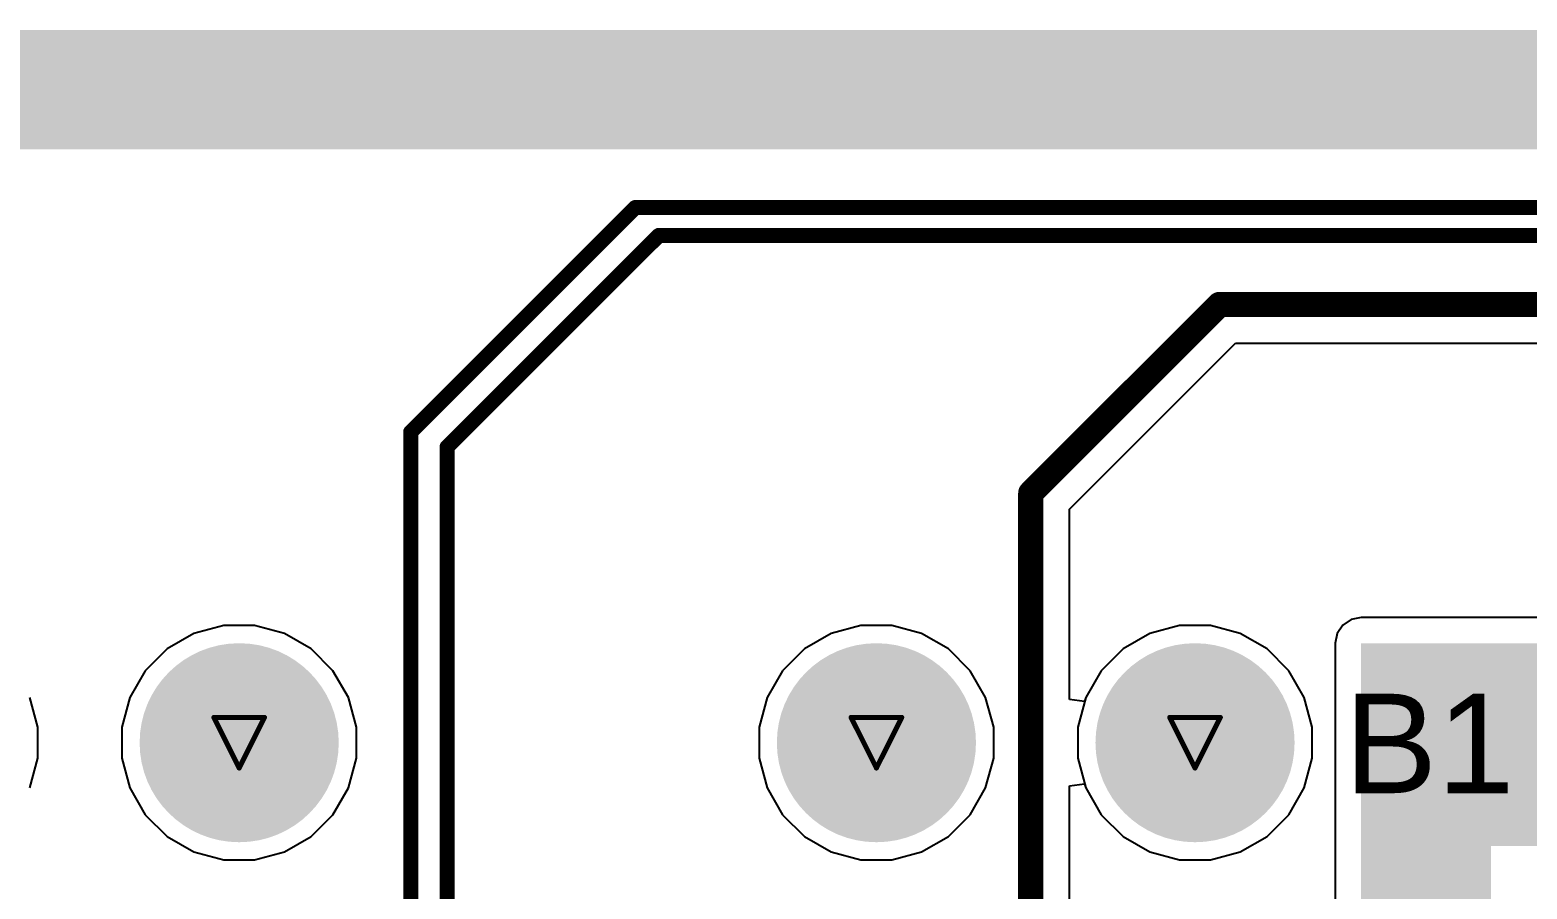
# Model space of a CAD drawing. Header units: inches. Extents: x -31 to 249, y -28 to 261.
# Drawn here: x 53.48 to 68.52, y 25.6 to 34.23 of the extents above; entities that cross this region are included whole.
import ezdxf

# ---------------------------------------------------------------- set-up
doc = ezdxf.new("R2010")
doc.units = ezdxf.units.IN
for name, color, linetype in [('Bottom Layer', 5, 'Continuous'), ('Bottom Solder', 6, 'Continuous'), ('Drill Drawing', 1, 'Continuous'), ('Multi-Layer', 9, 'Continuous'), ('Pad Holes', 156, 'Continuous'), ('Top Layer', 1, 'Continuous'), ('Top Overlay', 2, 'Continuous'), ('Top Solder', 216, 'Continuous')]:
    doc.layers.add(name, color=color, linetype=linetype)
doc.styles.add('Arial', font='', dxfattribs={"height": 0.2})
doc.styles.get('Arial').set_extended_font_data('Arial')

# ---------------------------------------------------------------- blocks, each defined once
blk = doc.blocks.new('1_1376430_8_40')
at = {"layer": 'Bottom Layer'}
h = blk.add_hatch(color=5, dxfattribs=at)
edge = h.paths.add_edge_path()
edge.add_arc((-11.95, 8.225), 1, 0, 360)
h = blk.add_hatch(color=5, dxfattribs=at)
edge = h.paths.add_edge_path()
edge.add_arc((-5.55, 8.225), 1, 0, 360)
h = blk.add_hatch(color=5, dxfattribs=at)
edge = h.paths.add_edge_path()
edge.add_arc((-2.35, 8.225), 1, 0, 360)
at = {"layer": 'Bottom Solder'}
h = blk.add_hatch(color=6, dxfattribs=at)
edge = h.paths.add_edge_path()
edge.add_arc((-11.95, 8.225), 1, 0, 360)
h = blk.add_hatch(color=6, dxfattribs=at)
edge = h.paths.add_edge_path()
edge.add_arc((-5.55, 8.225), 1, 0, 360)
h = blk.add_hatch(color=6, dxfattribs=at)
edge = h.paths.add_edge_path()
edge.add_arc((-2.35, 8.225), 1, 0, 360)
at = {"layer": 'Multi-Layer'}
h = blk.add_hatch(color=9, dxfattribs=at)
edge = h.paths.add_edge_path()
edge.add_arc((-11.95, 8.225), 1, 0, 360)
h = blk.add_hatch(color=9, dxfattribs=at)
edge = h.paths.add_edge_path()
edge.add_arc((-5.55, 8.225), 1, 0, 360)
h = blk.add_hatch(color=9, dxfattribs=at)
edge = h.paths.add_edge_path()
edge.add_arc((-2.35, 8.225), 1, 0, 360)
at = {"layer": 'Pad Holes'}
h = blk.add_hatch(color=7, dxfattribs=at)
edge = h.paths.add_edge_path()
edge.add_arc((-11.95, 8.225), 0.605, 0, 360)
h = blk.add_hatch(color=7, dxfattribs=at)
edge = h.paths.add_edge_path()
edge.add_arc((-5.55, 8.225), 0.605, 0, 360)
h = blk.add_hatch(color=7, dxfattribs=at)
edge = h.paths.add_edge_path()
edge.add_arc((-2.35, 8.225), 0.605, 0, 360)
at = {"layer": 'Top Layer'}
h = blk.add_hatch(color=1, dxfattribs=at)
edge = h.paths.add_edge_path()
edge.add_arc((-11.95, 8.225), 1, 0, 360)
h = blk.add_hatch(color=1, dxfattribs=at)
edge = h.paths.add_edge_path()
edge.add_arc((-5.55, 8.225), 1, 0, 360)
h = blk.add_hatch(color=1, dxfattribs=at)
edge = h.paths.add_edge_path()
edge.add_arc((-2.35, 8.225), 1, 0, 360)
at = {"layer": 'Top Solder'}
h = blk.add_hatch(color=216, dxfattribs=at)
edge = h.paths.add_edge_path()
edge.add_arc((-11.95, 8.225), 1, 0, 360)
h = blk.add_hatch(color=216, dxfattribs=at)
edge = h.paths.add_edge_path()
edge.add_arc((-5.55, 8.225), 1, 0, 360)
h = blk.add_hatch(color=216, dxfattribs=at)
edge = h.paths.add_edge_path()
edge.add_arc((-2.35, 8.225), 1, 0, 360)
at = {"layer": 'Top Overlay', "style": 'Arial'}
blk.add_text('B1', height=1, dxfattribs=at).set_placement((-0.85, 7.718))

msp = doc.modelspace()

# ---------------------------------------------------------------- hatches: boundary and pattern name
at = {"layer": 'Bottom Layer'}
for points in [[(17.501, 33.029), (101.649, 33.029), (101.649, 34.23), (17.501, 34.23)], [(66.852, 26.029), (76.426, 26.029), (76.426, 28.067), (66.852, 28.067)], [(66.852, 16.205), (68.156, 16.205), (68.156, 28.067), (66.852, 28.067)]]:
    msp.add_hatch(color=5, dxfattribs=at).paths.add_polyline_path(points)

# ---------------------------------------------------------------- linework, layer by layer
for p, q in [((63.924, 29.415), (65.591, 31.082)), ((65.591, 31.082), (76.106, 31.082)), ((63.924, 27.5), (63.924, 29.415)), ((66.752, 28.306), (66.668, 28.25)), ((66.852, 28.326), (66.752, 28.306)), ((76.426, 28.326), (66.852, 28.326)), ((64.73, 28.164), (64.462, 28.009)), ((65.03, 28.244), (64.73, 28.164)), ((65.34, 28.244), (65.03, 28.244)), ((65.639, 28.164), (65.34, 28.244)), ((65.908, 28.009), (65.639, 28.164)), ((66.612, 28.166), (66.593, 28.067)), ((66.668, 28.25), (66.612, 28.166)), ((64.462, 28.009), (64.242, 27.79)), ((66.127, 27.79), (65.908, 28.009)), ((66.593, 28.067), (66.593, 26.029)), ((64.242, 27.79), (64.087, 27.521)), ((66.282, 27.521), (66.127, 27.79)), ((64.087, 27.521), (64.076, 27.48)), ((66.363, 27.222), (66.282, 27.521)), ((64.076, 27.48), (63.924, 27.5)), ((66.363, 26.912), (66.363, 27.222)), ((66.282, 26.612), (66.363, 26.912)), ((63.924, 26.633), (64.076, 26.653)), ((63.924, 24.558), (63.924, 26.633)), ((64.076, 26.653), (64.087, 26.612)), ((64.087, 26.612), (64.242, 26.343)), ((66.127, 26.343), (66.282, 26.612)), ((64.242, 26.343), (64.462, 26.124)), ((65.908, 26.124), (66.127, 26.343)), ((64.462, 26.124), (64.73, 25.969)), ((65.639, 25.969), (65.908, 26.124)), ((66.593, 26.029), (66.593, 24.076)), ((64.73, 25.969), (65.03, 25.889)), ((65.03, 25.889), (65.34, 25.889)), ((65.34, 25.889), (65.639, 25.969))]:
    msp.add_line(p, q, dxfattribs=at)
for points in [[(57.308, 30.19, 0.152, 0.152, 0), (59.563, 32.445, 0.152, 0.152, 0)], [(59.563, 32.445, 0.152, 0.152, 0), (113.369, 32.445, 0.152, 0.152, 0)], [(57.673, 30.038, 0.152, 0.152, 0), (59.8, 32.165, 0.152, 0.152, 0)], [(59.8, 32.165, 0.152, 0.152, 0), (113.607, 32.165, 0.152, 0.152, 0)], [(63.535, 29.576, 0.254, 0.254, 0), (65.43, 31.471, 0.254, 0.254, 0)], [(65.43, 31.471, 0.254, 0.254, 0), (76.501, 31.471, 0.254, 0.254, 0)], [(57.308, 24.77, 0.152, 0.152, 0), (57.308, 30.19, 0.152, 0.152, 0)], [(57.673, 24.778, 0.152, 0.152, 0), (57.673, 30.038, 0.152, 0.152, 0)], [(63.535, 23.817, 0.254, 0.254, 0), (63.535, 29.576, 0.254, 0.254, 0)]]:
    msp.add_lwpolyline(points, format="xyseb", dxfattribs=at)
for points in [[(59.525, 32.445, 0.0762, 0.0762, 1), (59.601, 32.445, 0.0762, 0.0762, 1)], [(59.525, 32.445, 0.0762, 0.0762, 1), (59.601, 32.445, 0.0762, 0.0762, 1)], [(59.762, 32.165, 0.0762, 0.0762, 1), (59.838, 32.165, 0.0762, 0.0762, 1)], [(59.762, 32.165, 0.0762, 0.0762, 1), (59.838, 32.165, 0.0762, 0.0762, 1)], [(65.367, 31.471, 0.127, 0.127, 1), (65.494, 31.471, 0.127, 0.127, 1)], [(65.367, 31.471, 0.127, 0.127, 1), (65.494, 31.471, 0.127, 0.127, 1)], [(57.27, 30.19, 0.0762, 0.0762, 1), (57.346, 30.19, 0.0762, 0.0762, 1)], [(57.27, 30.19, 0.0762, 0.0762, 1), (57.346, 30.19, 0.0762, 0.0762, 1)], [(57.635, 30.038, 0.0762, 0.0762, 1), (57.712, 30.038, 0.0762, 0.0762, 1)], [(57.635, 30.038, 0.0762, 0.0762, 1), (57.712, 30.038, 0.0762, 0.0762, 1)], [(63.472, 29.576, 0.127, 0.127, 1), (63.599, 29.576, 0.127, 0.127, 1)], [(63.472, 29.576, 0.127, 0.127, 1), (63.599, 29.576, 0.127, 0.127, 1)]]:
    msp.add_lwpolyline(points, format="xyseb", close=True, dxfattribs=at)
at = {"layer": 'Drill Drawing'}
for points in [[(55.331, 27.321, 0.0508, 0.0508, 0), (55.839, 27.321, 0.0508, 0.0508, 0)], [(55.331, 27.321, 0.0508, 0.0508, 0), (55.585, 26.813, 0.0508, 0.0508, 0)], [(55.585, 26.813, 0.0508, 0.0508, 0), (55.839, 27.321, 0.0508, 0.0508, 0)], [(61.731, 27.321, 0.0508, 0.0508, 0), (62.239, 27.321, 0.0508, 0.0508, 0)], [(61.731, 27.321, 0.0508, 0.0508, 0), (61.985, 26.813, 0.0508, 0.0508, 0)], [(61.985, 26.813, 0.0508, 0.0508, 0), (62.239, 27.321, 0.0508, 0.0508, 0)], [(64.931, 27.321, 0.0508, 0.0508, 0), (65.439, 27.321, 0.0508, 0.0508, 0)], [(64.931, 27.321, 0.0508, 0.0508, 0), (65.185, 26.813, 0.0508, 0.0508, 0)], [(65.185, 26.813, 0.0508, 0.0508, 0), (65.439, 27.321, 0.0508, 0.0508, 0)]]:
    msp.add_lwpolyline(points, format="xyseb", dxfattribs=at)
for points in [[(55.318, 27.321, 0.0254, 0.0254, 1), (55.344, 27.321, 0.0254, 0.0254, 1)], [(55.318, 27.321, 0.0254, 0.0254, 1), (55.344, 27.321, 0.0254, 0.0254, 1)], [(55.826, 27.321, 0.0254, 0.0254, 1), (55.852, 27.321, 0.0254, 0.0254, 1)], [(55.826, 27.321, 0.0254, 0.0254, 1), (55.852, 27.321, 0.0254, 0.0254, 1)], [(61.718, 27.321, 0.0254, 0.0254, 1), (61.744, 27.321, 0.0254, 0.0254, 1)], [(61.718, 27.321, 0.0254, 0.0254, 1), (61.744, 27.321, 0.0254, 0.0254, 1)], [(62.226, 27.321, 0.0254, 0.0254, 1), (62.252, 27.321, 0.0254, 0.0254, 1)], [(62.226, 27.321, 0.0254, 0.0254, 1), (62.252, 27.321, 0.0254, 0.0254, 1)], [(64.918, 27.321, 0.0254, 0.0254, 1), (64.944, 27.321, 0.0254, 0.0254, 1)], [(64.918, 27.321, 0.0254, 0.0254, 1), (64.944, 27.321, 0.0254, 0.0254, 1)], [(65.426, 27.321, 0.0254, 0.0254, 1), (65.452, 27.321, 0.0254, 0.0254, 1)], [(65.426, 27.321, 0.0254, 0.0254, 1), (65.452, 27.321, 0.0254, 0.0254, 1)], [(55.572, 26.813, 0.0254, 0.0254, 1), (55.598, 26.813, 0.0254, 0.0254, 1)], [(55.572, 26.813, 0.0254, 0.0254, 1), (55.598, 26.813, 0.0254, 0.0254, 1)], [(61.972, 26.813, 0.0254, 0.0254, 1), (61.998, 26.813, 0.0254, 0.0254, 1)], [(61.972, 26.813, 0.0254, 0.0254, 1), (61.998, 26.813, 0.0254, 0.0254, 1)], [(65.172, 26.813, 0.0254, 0.0254, 1), (65.198, 26.813, 0.0254, 0.0254, 1)], [(65.172, 26.813, 0.0254, 0.0254, 1), (65.198, 26.813, 0.0254, 0.0254, 1)]]:
    msp.add_lwpolyline(points, format="xyseb", close=True, dxfattribs=at)
at = {"layer": 'Top Layer'}
for p, q in [((55.13, 28.164), (54.862, 28.009)), ((55.43, 28.244), (55.13, 28.164)), ((55.74, 28.244), (55.43, 28.244)), ((56.039, 28.164), (55.74, 28.244)), ((56.308, 28.009), (56.039, 28.164)), ((61.53, 28.164), (61.262, 28.009)), ((61.83, 28.244), (61.53, 28.164)), ((62.14, 28.244), (61.83, 28.244)), ((62.439, 28.164), (62.14, 28.244)), ((62.708, 28.009), (62.439, 28.164)), ((64.73, 28.164), (64.462, 28.009)), ((65.03, 28.244), (64.73, 28.164)), ((65.34, 28.244), (65.03, 28.244)), ((65.639, 28.164), (65.34, 28.244)), ((65.908, 28.009), (65.639, 28.164)), ((54.862, 28.009), (54.642, 27.79)), ((56.527, 27.79), (56.308, 28.009)), ((61.262, 28.009), (61.042, 27.79)), ((62.927, 27.79), (62.708, 28.009)), ((64.462, 28.009), (64.242, 27.79)), ((66.127, 27.79), (65.908, 28.009)), ((54.642, 27.79), (54.487, 27.521)), ((56.682, 27.521), (56.527, 27.79)), ((61.042, 27.79), (60.887, 27.521)), ((63.082, 27.521), (62.927, 27.79)), ((64.242, 27.79), (64.087, 27.521)), ((66.282, 27.521), (66.127, 27.79)), ((53.563, 27.222), (53.482, 27.521)), ((54.487, 27.521), (54.407, 27.222)), ((56.763, 27.222), (56.682, 27.521)), ((60.887, 27.521), (60.807, 27.222)), ((63.163, 27.222), (63.082, 27.521)), ((64.087, 27.521), (64.007, 27.222)), ((66.363, 27.222), (66.282, 27.521)), ((53.563, 26.912), (53.563, 27.222)), ((54.407, 27.222), (54.407, 26.912)), ((56.763, 26.912), (56.763, 27.222)), ((60.807, 27.222), (60.807, 26.912)), ((63.163, 26.912), (63.163, 27.222)), ((64.007, 27.222), (64.007, 26.912)), ((66.363, 26.912), (66.363, 27.222)), ((53.482, 26.612), (53.563, 26.912)), ((54.407, 26.912), (54.487, 26.612)), ((56.682, 26.612), (56.763, 26.912)), ((60.807, 26.912), (60.887, 26.612)), ((63.082, 26.612), (63.163, 26.912)), ((64.007, 26.912), (64.087, 26.612)), ((66.282, 26.612), (66.363, 26.912)), ((54.487, 26.612), (54.642, 26.343)), ((56.527, 26.343), (56.682, 26.612)), ((60.887, 26.612), (61.042, 26.343)), ((62.927, 26.343), (63.082, 26.612)), ((64.087, 26.612), (64.242, 26.343)), ((66.127, 26.343), (66.282, 26.612)), ((54.642, 26.343), (54.862, 26.124)), ((56.308, 26.124), (56.527, 26.343)), ((61.042, 26.343), (61.262, 26.124)), ((62.708, 26.124), (62.927, 26.343)), ((64.242, 26.343), (64.462, 26.124)), ((65.908, 26.124), (66.127, 26.343)), ((54.862, 26.124), (55.13, 25.969)), ((56.039, 25.969), (56.308, 26.124)), ((61.262, 26.124), (61.53, 25.969)), ((62.439, 25.969), (62.708, 26.124)), ((64.462, 26.124), (64.73, 25.969)), ((65.639, 25.969), (65.908, 26.124)), ((55.13, 25.969), (55.43, 25.889)), ((55.43, 25.889), (55.74, 25.889)), ((55.74, 25.889), (56.039, 25.969)), ((61.53, 25.969), (61.83, 25.889)), ((61.83, 25.889), (62.14, 25.889)), ((62.14, 25.889), (62.439, 25.969)), ((64.73, 25.969), (65.03, 25.889)), ((65.03, 25.889), (65.34, 25.889)), ((65.34, 25.889), (65.639, 25.969))]:
    msp.add_line(p, q, dxfattribs=at)

# ---------------------------------------------------------------- block references
msp.add_blockref('1_1376430_8_40', (67.535, 18.842))

doc.saveas('drawing.dxf')
